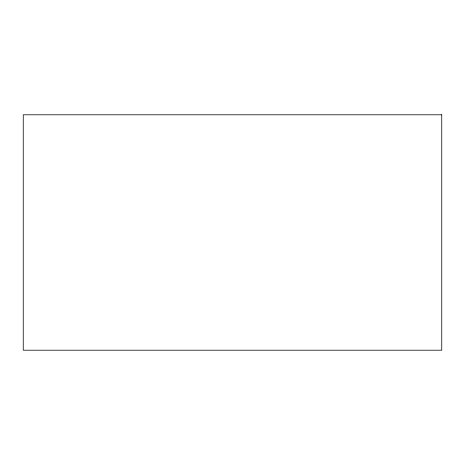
<?xml version="1.0" encoding="UTF-8"?>
<svg xmlns="http://www.w3.org/2000/svg" width="465" height="465" viewBox="0 0 465 465"><rect width="100%" height="100%" fill="white"/><g stroke="black" fill="none" stroke-linecap="round" stroke-linejoin="round"><path stroke-width="0.7" d="M441.75 114.797L23.25 114.797L23.25 350.203L441.75 350.203L441.75 114.797"/></g></svg>
